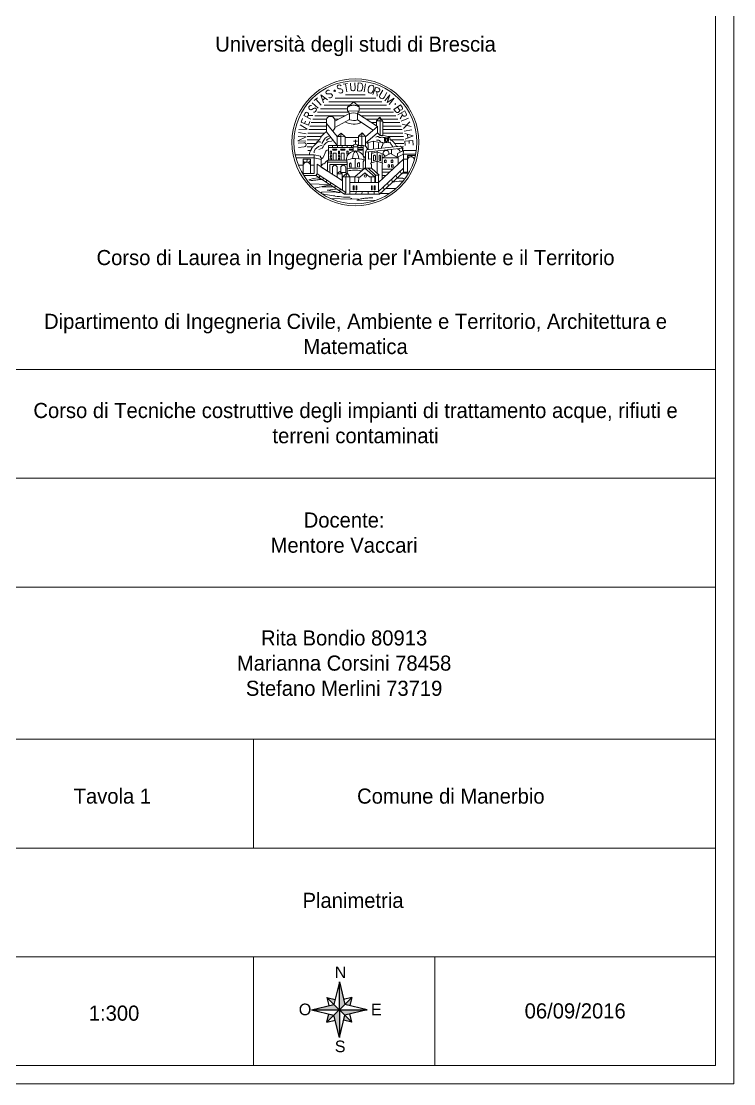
# Model space of a CAD drawing. Extents: x 1590275 to 3180776, y 5018154 to 10036737.
# Drawn here: x 1591415.6 to 1591474.5, y 5018174.6 to 5018262.5 of the extents above; entities that cross this region are included whole.
import ezdxf

# ---------------------------------------------------------------- set-up
doc = ezdxf.new("R2010")
doc.units = 0
doc.header["$LTSCALE"] = 5
doc.header["$MEASUREMENT"] = 0
doc.layers.add('Cartiglio', color=7, linetype='Continuous', lineweight=15)
doc.styles.add('ROMANC', font='romanc', dxfattribs={"width": 0.9, "height": 0.4})

msp = doc.modelspace()

# ---------------------------------------------------------------- hatches: boundary and pattern name
at = {"layer": 'Cartiglio', "lineweight": 5, "ltscale": 0.2}
h = msp.add_hatch(color=256, dxfattribs=at)
h.paths.add_polyline_path([(1591440.879, 5018181.769), (1591441.455, 5018181.193), (1591441.555, 5018181.605)])
h.paths.add_polyline_path([(1591441.903, 5018183.049), (1591441.903, 5018180.745), (1591442.351, 5018181.193)])
h.paths.add_polyline_path([(1591442.351, 5018181.193), (1591442.764, 5018181.093), (1591442.927, 5018181.769)])
h.paths.add_polyline_path([(1591444.207, 5018180.745), (1591441.903, 5018180.745), (1591442.351, 5018180.297)])
h.paths.add_polyline_path([(1591442.927, 5018179.721), (1591442.351, 5018180.297), (1591442.251, 5018179.884)])
h.paths.add_polyline_path([(1591441.903, 5018180.745), (1591441.455, 5018180.297), (1591441.903, 5018178.441)])
h.paths.add_polyline_path([(1591441.042, 5018180.396), (1591440.879, 5018179.721), (1591441.455, 5018180.297)])
h.paths.add_polyline_path([(1591441.903, 5018180.745), (1591441.455, 5018181.193), (1591439.599, 5018180.745)])

# ---------------------------------------------------------------- linework, layer by layer
at = {"layer": 'Cartiglio'}
for p, q in [((1591441.549, 5018256.167), (1591444.916, 5018256.167)), ((1591442.418, 5018256.454), (1591444.047, 5018256.454)), ((1591440.341, 5018255.305), (1591442.588, 5018255.305)), ((1591440.647, 5018255.592), (1591442.754, 5018255.592)), ((1591441.032, 5018255.879), (1591445.433, 5018255.879)), ((1591442.588, 5018255.447), (1591443.09, 5018255.887)), ((1591442.588, 5018255.447), (1591442.588, 5018255.111)), ((1591443.09, 5018255.887), (1591443.541, 5018255.465)), ((1591443.405, 5018255.592), (1591445.818, 5018255.592)), ((1591443.541, 5018255.465), (1591443.541, 5018255.129)), ((1591443.541, 5018255.305), (1591446.124, 5018255.305)), ((1591439.711, 5018254.443), (1591440.854, 5018254.443)), ((1591439.883, 5018254.73), (1591442.39, 5018254.73)), ((1591440.09, 5018255.018), (1591442.692, 5018255.018)), ((1591441.511, 5018254.443), (1591441.846, 5018254.443)), ((1591442.751, 5018254.92), (1591441.532, 5018254.278)), ((1591442.751, 5018254.401), (1591441.532, 5018253.758)), ((1591442.588, 5018255.111), (1591443.541, 5018255.129)), ((1591442.635, 5018255.112), (1591442.751, 5018254.92)), ((1591442.751, 5018254.92), (1591442.751, 5018254.401)), ((1591443.477, 5018255.128), (1591443.396, 5018254.924)), ((1591443.396, 5018254.924), (1591443.396, 5018254.397)), ((1591443.396, 5018254.924), (1591445.057, 5018253.831)), ((1591443.396, 5018254.397), (1591444.712, 5018253.531)), ((1591443.433, 5018255.018), (1591446.375, 5018255.018)), ((1591443.69, 5018254.73), (1591446.582, 5018254.73)), ((1591444.127, 5018254.443), (1591445.114, 5018254.443)), ((1591445.261, 5018254.6), (1591444.976, 5018254.297)), ((1591445.261, 5018254.6), (1591445.512, 5018254.253)), ((1591445.291, 5018254.297), (1591445.261, 5018254.6)), ((1591445.375, 5018254.443), (1591446.754, 5018254.443)), ((1591439.365, 5018253.581), (1591440.833, 5018253.581)), ((1591439.455, 5018253.869), (1591440.833, 5018253.869)), ((1591439.569, 5018254.156), (1591440.833, 5018254.156)), ((1591440.833, 5018253.39), (1591440.833, 5018254.32)), ((1591441.735, 5018252.996), (1591440.833, 5018254.086)), ((1591441.532, 5018253.758), (1591441.532, 5018254.327)), ((1591445.057, 5018253.831), (1591444.069, 5018252.971)), ((1591444.563, 5018254.156), (1591444.976, 5018254.156)), ((1591444.976, 5018254.297), (1591445.291, 5018254.297)), ((1591444.976, 5018253.884), (1591444.976, 5018254.297)), ((1591445.057, 5018253.831), (1591445.057, 5018253.304)), ((1591445.512, 5018254.253), (1591445.291, 5018254.297)), ((1591445.291, 5018254.297), (1591445.291, 5018253.085)), ((1591445.512, 5018253.085), (1591445.512, 5018254.253)), ((1591445.512, 5018254.156), (1591446.896, 5018254.156)), ((1591445.512, 5018253.869), (1591447.01, 5018253.869)), ((1591445.512, 5018253.581), (1591447.1, 5018253.581)), ((1591439.229, 5018252.719), (1591440.225, 5018252.719)), ((1591439.253, 5018253.007), (1591440.418, 5018253.007)), ((1591439.298, 5018253.294), (1591440.685, 5018253.294)), ((1591440.833, 5018253.39), (1591441.735, 5018252.26)), ((1591441.735, 5018252.996), (1591442.055, 5018253.277)), ((1591442.043, 5018253.008), (1591441.735, 5018252.996)), ((1591441.735, 5018252.996), (1591441.735, 5018252.266)), ((1591442.055, 5018253.277), (1591442.032, 5018252.996)), ((1591442.033, 5018253.008), (1591442.033, 5018252.266)), ((1591442.374, 5018252.973), (1591442.043, 5018253.008)), ((1591442.055, 5018253.277), (1591442.374, 5018252.973)), ((1591442.374, 5018252.973), (1591442.374, 5018252.266)), ((1591442.374, 5018252.917), (1591443.484, 5018252.917)), ((1591443.082, 5018252.609), (1591443.419, 5018252.609)), ((1591443.251, 5018252.738), (1591443.251, 5018252.369)), ((1591443.479, 5018253.032), (1591443.795, 5018253.299)), ((1591443.484, 5018253.032), (1591443.484, 5018252.266)), ((1591443.765, 5018253.026), (1591443.484, 5018253.032)), ((1591443.795, 5018253.299), (1591443.761, 5018253.026)), ((1591443.761, 5018253.026), (1591443.761, 5018252.266)), ((1591444.069, 5018253.002), (1591443.765, 5018253.026)), ((1591443.795, 5018253.299), (1591444.069, 5018253.002)), ((1591445.057, 5018253.304), (1591444.069, 5018252.445)), ((1591444.069, 5018253.002), (1591444.069, 5018252.206)), ((1591444.736, 5018252.614), (1591444.206, 5018252.493)), ((1591444.736, 5018252.614), (1591445.21, 5018252.522)), ((1591444.736, 5018252.614), (1591444.736, 5018251.959)), ((1591445.057, 5018253.304), (1591445.291, 5018253.085)), ((1591445.291, 5018253.085), (1591445.512, 5018253.085)), ((1591445.512, 5018253.294), (1591447.167, 5018253.294)), ((1591445.935, 5018253.007), (1591447.212, 5018253.007)), ((1591446.145, 5018252.719), (1591447.236, 5018252.719)), ((1591439.226, 5018252.432), (1591439.971, 5018252.432)), ((1591439.243, 5018252.145), (1591439.707, 5018252.145)), ((1591439.282, 5018251.858), (1591439.538, 5018251.858)), ((1591440.993, 5018252.266), (1591443.06, 5018252.266)), ((1591440.993, 5018251.063), (1591440.993, 5018252.266)), ((1591440.993, 5018252.103), (1591443.033, 5018252.103)), ((1591441.151, 5018251.781), (1591441.258, 5018251.781)), ((1591441.151, 5018251.781), (1591441.151, 5018251.537)), ((1591441.258, 5018251.781), (1591441.258, 5018251.537)), ((1591441.336, 5018251.963), (1591441.706, 5018251.963)), ((1591441.336, 5018251.963), (1591441.382, 5018251.874)), ((1591441.347, 5018252.266), (1591441.347, 5018252.103)), ((1591441.382, 5018251.874), (1591441.654, 5018251.874)), ((1591441.706, 5018251.963), (1591441.654, 5018251.874)), ((1591441.762, 5018252.103), (1591441.762, 5018252.266)), ((1591441.82, 5018251.781), (1591441.82, 5018251.537)), ((1591441.82, 5018251.781), (1591441.927, 5018251.781)), ((1591441.927, 5018251.781), (1591441.927, 5018251.537)), ((1591442.005, 5018251.963), (1591442.052, 5018251.874)), ((1591442.005, 5018251.963), (1591442.375, 5018251.963)), ((1591442.052, 5018251.874), (1591442.324, 5018251.874)), ((1591442.147, 5018252.103), (1591442.147, 5018252.266)), ((1591442.375, 5018251.963), (1591442.324, 5018251.874)), ((1591442.531, 5018251.781), (1591442.638, 5018251.781)), ((1591442.531, 5018251.781), (1591442.531, 5018251.537)), ((1591442.542, 5018252.103), (1591442.542, 5018252.266)), ((1591442.638, 5018251.781), (1591442.638, 5018251.537)), ((1591442.716, 5018251.963), (1591443.033, 5018251.963)), ((1591442.716, 5018251.963), (1591442.763, 5018251.874)), ((1591442.763, 5018251.874), (1591443.035, 5018251.874)), ((1591442.906, 5018252.103), (1591442.906, 5018252.266)), ((1591443.033, 5018252.165), (1591443.441, 5018252.165)), ((1591443.033, 5018251.784), (1591443.033, 5018252.165)), ((1591443.414, 5018252.266), (1591443.881, 5018252.266)), ((1591443.441, 5018252.165), (1591443.441, 5018251.777)), ((1591443.441, 5018252.103), (1591443.881, 5018252.103)), ((1591443.447, 5018251.963), (1591443.817, 5018251.963)), ((1591443.447, 5018251.963), (1591443.494, 5018251.874)), ((1591443.494, 5018251.874), (1591443.766, 5018251.874)), ((1591443.72, 5018252.103), (1591443.72, 5018252.266)), ((1591443.817, 5018251.963), (1591443.766, 5018251.874)), ((1591443.881, 5018252.266), (1591443.881, 5018251.406)), ((1591444.069, 5018251.717), (1591447.12, 5018252.044)), ((1591444.072, 5018250.384), (1591444.069, 5018251.717)), ((1591444.076, 5018251.718), (1591444.161, 5018251.898)), ((1591444.161, 5018251.898), (1591446.978, 5018252.199)), ((1591444.288, 5018252.39), (1591444.206, 5018252.493)), ((1591444.288, 5018252.513), (1591444.288, 5018252.512)), ((1591444.288, 5018252.39), (1591444.288, 5018251.911)), ((1591444.309, 5018251.743), (1591444.309, 5018251.125)), ((1591444.555, 5018251.594), (1591445.042, 5018251.733)), ((1591444.594, 5018251.774), (1591444.594, 5018251.605)), ((1591445.042, 5018251.733), (1591445.042, 5018249.952)), ((1591445.042, 5018251.733), (1591445.438, 5018251.578)), ((1591445.146, 5018252.412), (1591445.21, 5018252.522)), ((1591445.146, 5018252.412), (1591445.146, 5018252.003)), ((1591445.545, 5018252.478), (1591446.096, 5018252.537)), ((1591446.231, 5018251.949), (1591446.231, 5018251.541)), ((1591446.482, 5018252.432), (1591447.239, 5018252.432)), ((1591447.219, 5018251.847), (1591446.703, 5018251.594)), ((1591447.12, 5018252.044), (1591446.978, 5018252.199)), ((1591447.028, 5018252.145), (1591447.222, 5018252.145)), ((1591447.12, 5018252.044), (1591447.12, 5018251.799)), ((1591447.12, 5018252.001), (1591447.206, 5018252.001)), ((1591447.219, 5018251.847), (1591447.219, 5018251.714)), ((1591447.219, 5018251.847), (1591448.276, 5018251.847)), ((1591438.248, 5018251.503), (1591439.822, 5018251.503)), ((1591438.312, 5018251.23), (1591439.822, 5018251.23)), ((1591438.904, 5018249.95), (1591438.904, 5018251.121)), ((1591438.904, 5018251.121), (1591439.511, 5018251.121)), ((1591439.037, 5018250.84), (1591438.904, 5018251.005)), ((1591439.215, 5018250.892), (1591439.228, 5018251.121)), ((1591439.381, 5018250.838), (1591439.511, 5018251.022)), ((1591439.511, 5018251.121), (1591439.511, 5018249.95)), ((1591439.822, 5018251.503), (1591440.344, 5018251.391)), ((1591439.822, 5018251.503), (1591439.822, 5018251.23)), ((1591439.822, 5018251.23), (1591440.412, 5018251.104)), ((1591439.822, 5018251.23), (1591439.822, 5018249.95)), ((1591440.344, 5018251.391), (1591440.344, 5018251.272)), ((1591440.344, 5018251.272), (1591440.412, 5018251.257)), ((1591440.412, 5018251.257), (1591440.412, 5018251.104)), ((1591440.412, 5018251.104), (1591440.412, 5018250.482)), ((1591442.554, 5018250.892), (1591440.928, 5018250.892)), ((1591442.49, 5018251.063), (1591440.991, 5018251.063)), ((1591441.151, 5018251.537), (1591441.258, 5018251.537)), ((1591441.151, 5018251.255), (1591441.151, 5018251.063)), ((1591441.151, 5018251.255), (1591441.258, 5018251.255)), ((1591441.258, 5018251.063), (1591441.151, 5018251.063)), ((1591441.258, 5018251.255), (1591441.258, 5018251.063)), ((1591441.391, 5018251.637), (1591441.639, 5018251.637)), ((1591441.391, 5018251.637), (1591441.391, 5018251.063)), ((1591441.391, 5018251.063), (1591441.639, 5018251.063)), ((1591441.639, 5018251.637), (1591441.639, 5018251.063)), ((1591441.82, 5018251.537), (1591441.927, 5018251.537)), ((1591441.82, 5018251.255), (1591441.927, 5018251.255)), ((1591441.82, 5018251.255), (1591441.82, 5018251.063)), ((1591441.82, 5018251.063), (1591441.927, 5018251.063)), ((1591441.927, 5018251.255), (1591441.927, 5018251.063)), ((1591442.061, 5018251.637), (1591442.061, 5018251.063)), ((1591442.061, 5018251.637), (1591442.308, 5018251.637)), ((1591442.061, 5018251.063), (1591442.308, 5018251.063)), ((1591442.308, 5018251.637), (1591442.308, 5018251.063)), ((1591442.49, 5018251.063), (1591443.003, 5018251.189)), ((1591442.554, 5018250.892), (1591442.49, 5018251.063)), ((1591442.531, 5018251.537), (1591442.638, 5018251.537)), ((1591442.554, 5018250.892), (1591442.555, 5018250.003)), ((1591443.003, 5018251.189), (1591443.228, 5018251.197)), ((1591443.228, 5018251.197), (1591443.226, 5018251.006)), ((1591443.226, 5018251.006), (1591443.226, 5018250.391)), ((1591443.228, 5018251.197), (1591443.769, 5018251.137)), ((1591443.769, 5018251.137), (1591443.96, 5018251.052)), ((1591443.881, 5018250.914), (1591443.88, 5018250.265)), ((1591443.881, 5018251.406), (1591444.07, 5018251.239)), ((1591443.96, 5018251.052), (1591443.881, 5018250.909)), ((1591444.309, 5018251.125), (1591444.555, 5018251.151)), ((1591444.491, 5018250.809), (1591445.042, 5018250.965)), ((1591444.555, 5018250.821), (1591444.555, 5018251.594)), ((1591445.042, 5018250.965), (1591445.488, 5018250.791)), ((1591445.132, 5018249.205), (1591447.224, 5018251.135)), ((1591445.438, 5018251.245), (1591446.124, 5018251.601)), ((1591445.438, 5018251.578), (1591445.439, 5018250.806)), ((1591445.438, 5018251.245), (1591446.76, 5018251.245)), ((1591446.124, 5018251.601), (1591446.76, 5018251.245)), ((1591446.703, 5018251.594), (1591446.703, 5018251.461)), ((1591447.219, 5018251.554), (1591446.703, 5018251.3)), ((1591446.76, 5018251.328), (1591446.76, 5018250.707)), ((1591447.219, 5018251.554), (1591447.219, 5018250.064)), ((1591447.219, 5018251.554), (1591448.228, 5018251.554)), ((1591447.219, 5018251.13), (1591447.548, 5018251.13)), ((1591447.548, 5018251.448), (1591447.548, 5018250.064)), ((1591447.548, 5018251.448), (1591448.206, 5018251.448)), ((1591447.548, 5018251.39), (1591447.668, 5018251.277)), ((1591447.863, 5018251.448), (1591447.863, 5018251.328)), ((1591438.514, 5018250.622), (1591438.904, 5018250.622)), ((1591439.822, 5018249.95), (1591438.845, 5018249.95)), ((1591439.511, 5018250.622), (1591439.822, 5018250.622)), ((1591440.068, 5018249.918), (1591440.068, 5018250.707)), ((1591440.068, 5018250.707), (1591441.321, 5018249.888)), ((1591441.103, 5018250.695), (1591441.103, 5018250.031)), ((1591442.555, 5018250.695), (1591441.103, 5018250.695)), ((1591441.948, 5018250.115), (1591442.145, 5018249.907)), ((1591442.173, 5018249.658), (1591442.555, 5018250.003)), ((1591442.436, 5018249.658), (1591442.537, 5018249.987)), ((1591442.555, 5018250.003), (1591442.771, 5018249.658)), ((1591443.184, 5018249.661), (1591444.017, 5018250.384)), ((1591443.604, 5018249.653), (1591444.021, 5018250.007)), ((1591444.017, 5018250.384), (1591444.85, 5018249.661)), ((1591444.017, 5018250.384), (1591444.555, 5018250.384)), ((1591444.021, 5018250.007), (1591444.39, 5018249.661)), ((1591444.889, 5018249.803), (1591444.28, 5018250.384)), ((1591444.555, 5018250.701), (1591444.489, 5018250.813)), ((1591444.555, 5018250.384), (1591444.555, 5018250.701)), ((1591444.555, 5018250.384), (1591445.211, 5018249.803)), ((1591445.132, 5018248.467), (1591447.224, 5018250.396)), ((1591445.227, 5018248.227), (1591447.219, 5018250.065)), ((1591445.439, 5018250.679), (1591445.49, 5018250.796)), ((1591445.439, 5018250.679), (1591445.44, 5018249.489)), ((1591445.439, 5018250.296), (1591446.315, 5018250.296)), ((1591445.44, 5018250.065), (1591446.065, 5018250.065)), ((1591446.941, 5018250.135), (1591447.036, 5018249.895)), ((1591447.218, 5018250.064), (1591447.548, 5018250.064)), ((1591438.95, 5018249.78), (1591439.958, 5018249.78)), ((1591440.068, 5018249.918), (1591439.958, 5018249.78)), ((1591439.958, 5018249.78), (1591442.322, 5018248.233)), ((1591440.068, 5018249.918), (1591442.432, 5018248.372)), ((1591440.311, 5018249.759), (1591440.2, 5018249.621)), ((1591440.618, 5018249.558), (1591440.508, 5018249.42)), ((1591440.889, 5018249.381), (1591440.778, 5018249.243)), ((1591441.229, 5018249.159), (1591441.118, 5018249.02)), ((1591441.717, 5018249.917), (1591442.145, 5018249.907)), ((1591441.717, 5018249.629), (1591442.173, 5018249.33)), ((1591442.145, 5018249.907), (1591442.137, 5018249.354)), ((1591442.173, 5018248.541), (1591442.173, 5018249.658)), ((1591442.173, 5018249.658), (1591442.436, 5018249.658)), ((1591442.436, 5018249.658), (1591442.432, 5018248.372)), ((1591442.436, 5018249.658), (1591442.771, 5018249.658)), ((1591442.771, 5018249.205), (1591442.771, 5018248.227)), ((1591443.184, 5018249.661), (1591443.369, 5018249.653)), ((1591443.184, 5018249.205), (1591445.132, 5018249.205)), ((1591443.369, 5018249.653), (1591443.604, 5018249.653)), ((1591443.506, 5018249.653), (1591443.502, 5018249.205)), ((1591444.39, 5018249.661), (1591444.669, 5018249.661)), ((1591444.543, 5018249.661), (1591444.543, 5018249.205)), ((1591444.85, 5018249.661), (1591444.669, 5018249.661)), ((1591444.85, 5018249.661), (1591444.85, 5018249.205)), ((1591444.889, 5018249.803), (1591444.889, 5018249.205)), ((1591445.211, 5018249.803), (1591444.889, 5018249.803)), ((1591445.132, 5018249.803), (1591445.132, 5018248.467)), ((1591445.44, 5018249.775), (1591445.75, 5018249.775)), ((1591445.877, 5018249.153), (1591445.971, 5018248.913)), ((1591446.214, 5018249.465), (1591446.309, 5018249.225)), ((1591446.586, 5018249.808), (1591446.681, 5018249.568)), ((1591441.602, 5018248.915), (1591441.491, 5018248.777)), ((1591442.001, 5018248.654), (1591441.89, 5018248.515)), ((1591442.432, 5018248.372), (1591442.322, 5018248.233)), ((1591442.771, 5018248.227), (1591442.322, 5018248.233)), ((1591442.771, 5018248.467), (1591445.132, 5018248.467)), ((1591442.771, 5018248.227), (1591445.227, 5018248.227)), ((1591443.306, 5018248.467), (1591443.259, 5018248.227)), ((1591443.805, 5018248.467), (1591443.777, 5018248.227)), ((1591444.292, 5018248.467), (1591444.284, 5018248.227)), ((1591444.775, 5018248.467), (1591444.773, 5018248.24)), ((1591445.132, 5018248.467), (1591445.227, 5018248.227)), ((1591445.304, 5018248.298), (1591446.06, 5018248.298)), ((1591445.528, 5018248.832), (1591445.623, 5018248.592))]:
    msp.add_line(p, q, dxfattribs=at)
at = {"layer": 'Cartiglio', "ltscale": 100}
for p, q in [((1591411.547, 5018233.721), (1591473.047, 5018233.721)), ((1591411.547, 5018224.721), (1591473.047, 5018224.721)), ((1591411.547, 5018215.721), (1591473.047, 5018215.721)), ((1591411.547, 5018203.123), (1591473.047, 5018203.123)), ((1591434.797, 5018194.123), (1591434.797, 5018203.123)), ((1591411.547, 5018194.123), (1591473.047, 5018194.123)), ((1591411.547, 5018185.123), (1591473.047, 5018185.123)), ((1591434.797, 5018185.123), (1591434.797, 5018176.121)), ((1591449.797, 5018185.123), (1591449.797, 5018176.121))]:
    msp.add_line(p, q, dxfattribs=at)
at = {"layer": 'Cartiglio', "lineweight": 25, "ltscale": 0.1}
for p, q in [((1591441.903, 5018183.049), (1591441.455, 5018181.193)), ((1591441.903, 5018183.049), (1591442.351, 5018181.193)), ((1591441.903, 5018180.745), (1591441.903, 5018183.049)), ((1591441.455, 5018181.193), (1591440.879, 5018181.769)), ((1591440.879, 5018181.769), (1591441.555, 5018181.605)), ((1591440.879, 5018181.769), (1591441.042, 5018181.093)), ((1591441.903, 5018180.745), (1591441.903, 5018181.769)), ((1591442.927, 5018181.769), (1591442.251, 5018181.605)), ((1591442.351, 5018181.193), (1591442.927, 5018181.769)), ((1591442.927, 5018181.769), (1591442.764, 5018181.093)), ((1591439.599, 5018180.745), (1591441.455, 5018181.193)), ((1591439.599, 5018180.745), (1591441.455, 5018180.297)), ((1591439.599, 5018180.745), (1591441.903, 5018180.745)), ((1591442.351, 5018181.193), (1591441.455, 5018180.297)), ((1591441.455, 5018181.193), (1591442.351, 5018180.297)), ((1591441.903, 5018180.745), (1591441.903, 5018178.441)), ((1591441.903, 5018180.745), (1591444.207, 5018180.745)), ((1591444.207, 5018180.745), (1591442.351, 5018181.193)), ((1591444.207, 5018180.745), (1591442.351, 5018180.297)), ((1591440.879, 5018179.721), (1591441.042, 5018180.396)), ((1591441.455, 5018180.297), (1591440.879, 5018179.721)), ((1591440.879, 5018179.721), (1591441.555, 5018179.884)), ((1591441.903, 5018178.441), (1591441.455, 5018180.297)), ((1591441.903, 5018178.441), (1591442.351, 5018180.297)), ((1591442.927, 5018179.721), (1591442.251, 5018179.884)), ((1591442.351, 5018180.297), (1591442.927, 5018179.721)), ((1591442.927, 5018179.721), (1591442.764, 5018180.396))]:
    msp.add_line(p, q, dxfattribs=at)
at = {"layer": 'Cartiglio', "linetype": 'Continuous'}
for points in [[(1591117.847, 5018174.621), (1591474.547, 5018174.621), (1591474.547, 5018426.921), (1591117.847, 5018426.921)], [(1591119.347, 5018176.121), (1591473.047, 5018176.121), (1591473.047, 5018425.421), (1591119.347, 5018425.421)]]:
    msp.add_lwpolyline(points, close=True, dxfattribs=at)
at = {"layer": 'Cartiglio'}
for points in [[(1591440.807, 5018253.399), (1591440.681, 5018253.29), (1591440.579, 5018253.193), (1591440.498, 5018253.106), (1591440.433, 5018253.028), (1591440.383, 5018252.958), (1591440.342, 5018252.895), (1591440.307, 5018252.84), (1591440.276, 5018252.79), (1591440.245, 5018252.745), (1591440.213, 5018252.705), (1591440.183, 5018252.668), (1591440.153, 5018252.636), (1591440.124, 5018252.606), (1591440.097, 5018252.579), (1591440.072, 5018252.553), (1591440.049, 5018252.53), (1591440.029, 5018252.507), (1591440.011, 5018252.485), (1591439.995, 5018252.463), (1591439.978, 5018252.441), (1591439.962, 5018252.419), (1591439.944, 5018252.396), (1591439.924, 5018252.371), (1591439.901, 5018252.345), (1591439.875, 5018252.317), (1591439.846, 5018252.288), (1591439.815, 5018252.257), (1591439.783, 5018252.226), (1591439.752, 5018252.193), (1591439.721, 5018252.161), (1591439.692, 5018252.128), (1591439.667, 5018252.096), (1591439.644, 5018252.065), (1591439.625, 5018252.034), (1591439.609, 5018252.003), (1591439.593, 5018251.973), (1591439.579, 5018251.943), (1591439.565, 5018251.914), (1591439.551, 5018251.884), (1591439.536, 5018251.854), (1591439.519, 5018251.823), (1591439.501, 5018251.791), (1591439.483, 5018251.756), (1591439.465, 5018251.717), (1591439.449, 5018251.674), (1591439.435, 5018251.624), (1591439.425, 5018251.568), (1591439.418, 5018251.503)], [(1591440.2, 5018251.94), (1591440.474, 5018252.041), (1591440.572, 5018252.147), (1591440.634, 5018252.327), (1591440.822, 5018252.495), (1591440.986, 5018252.585), (1591441.248, 5018252.628), (1591441.389, 5018252.671)], [(1591440.329, 5018253.077), (1591440.329, 5018253.077)], [(1591440.462, 5018252.424), (1591440.525, 5018252.569), (1591440.615, 5018252.714), (1591440.74, 5018252.858), (1591440.908, 5018252.968), (1591441.045, 5018253.046)], [(1591440.651, 5018252.727), (1591440.651, 5018252.727)], [(1591440.861, 5018252.64), (1591440.881, 5018252.737), (1591440.978, 5018252.811), (1591441.088, 5018252.878), (1591441.158, 5018252.921)], [(1591444.911, 5018252.962), (1591444.982, 5018252.982)], [(1591444.982, 5018252.982), (1591445.033, 5018252.998), (1591445.111, 5018252.998), (1591445.155, 5018252.994), (1591445.194, 5018252.962), (1591445.229, 5018252.935), (1591445.273, 5018252.935), (1591445.331, 5018252.927), (1591445.379, 5018252.955), (1591445.433, 5018252.955), (1591445.48, 5018252.947), (1591445.524, 5018252.919), (1591445.59, 5018252.912), (1591445.657, 5018252.935)], [(1591444.982, 5018252.715), (1591445.068, 5018252.707)], [(1591445.068, 5018252.707), (1591445.123, 5018252.703), (1591445.178, 5018252.703), (1591445.214, 5018252.683), (1591445.241, 5018252.66), (1591445.264, 5018252.617), (1591445.3, 5018252.573), (1591445.323, 5018252.55), (1591445.351, 5018252.538), (1591445.421, 5018252.523), (1591445.5, 5018252.519)], [(1591445.512, 5018253.085), (1591445.685, 5018253.061), (1591445.799, 5018253.029), (1591445.921, 5018253.014), (1591446.027, 5018252.962), (1591446.078, 5018252.884), (1591446.113, 5018252.786), (1591446.148, 5018252.711), (1591446.231, 5018252.687), (1591446.266, 5018252.668), (1591446.309, 5018252.617), (1591446.388, 5018252.57), (1591446.408, 5018252.519), (1591446.467, 5018252.456), (1591446.51, 5018252.389), (1591446.596, 5018252.244), (1591446.69, 5018252.212), (1591446.756, 5018252.176)], [(1591439.817, 5018251.658), (1591439.829, 5018251.768)], [(1591439.829, 5018251.768), (1591439.915, 5018251.967), (1591440.013, 5018252.041), (1591440.173, 5018252.19), (1591440.314, 5018252.241), (1591440.47, 5018252.291)], [(1591440.384, 5018252.53), (1591440.325, 5018252.557), (1591440.204, 5018252.554), (1591440.071, 5018252.503), (1591439.962, 5018252.393)], [(1591440.431, 5018251.154), (1591440.533, 5018251.248), (1591440.646, 5018251.439), (1591440.717, 5018251.67), (1591440.783, 5018251.795), (1591440.92, 5018251.908)], [(1591443.895, 5018252.263), (1591443.992, 5018252.249), (1591444.055, 5018252.218), (1591444.125, 5018252.155), (1591444.176, 5018252.072), (1591444.211, 5018252.013), (1591444.274, 5018251.961)], [(1591444.309, 5018251.743), (1591444.594, 5018251.774), (1591444.594, 5018251.605), (1591444.555, 5018251.594), (1591444.555, 5018251.151), (1591444.309, 5018251.125), (1591444.309, 5018251.743)], [(1591445.541, 5018252.478), (1591445.53, 5018252.444), (1591445.522, 5018252.418), (1591445.516, 5018252.399), (1591445.512, 5018252.385), (1591445.509, 5018252.375), (1591445.507, 5018252.368), (1591445.505, 5018252.362), (1591445.503, 5018252.355), (1591445.501, 5018252.348), (1591445.498, 5018252.339), (1591445.495, 5018252.33), (1591445.491, 5018252.319), (1591445.488, 5018252.308), (1591445.484, 5018252.297), (1591445.479, 5018252.286), (1591445.475, 5018252.275), (1591445.471, 5018252.264), (1591445.466, 5018252.254), (1591445.462, 5018252.244), (1591445.457, 5018252.235), (1591445.452, 5018252.226), (1591445.448, 5018252.218), (1591445.443, 5018252.21), (1591445.438, 5018252.202), (1591445.433, 5018252.195), (1591445.429, 5018252.188), (1591445.424, 5018252.181), (1591445.42, 5018252.175), (1591445.415, 5018252.169), (1591445.411, 5018252.163), (1591445.408, 5018252.157), (1591445.404, 5018252.15), (1591445.401, 5018252.144), (1591445.398, 5018252.137), (1591445.396, 5018252.131), (1591445.394, 5018252.124), (1591445.392, 5018252.118), (1591445.391, 5018252.112), (1591445.39, 5018252.105), (1591445.389, 5018252.099), (1591445.388, 5018252.094), (1591445.387, 5018252.088), (1591445.387, 5018252.083), (1591445.387, 5018252.078), (1591445.387, 5018252.073), (1591445.388, 5018252.069), (1591445.389, 5018252.064), (1591445.39, 5018252.06), (1591445.391, 5018252.056), (1591445.393, 5018252.052), (1591445.395, 5018252.048), (1591445.398, 5018252.045), (1591445.4, 5018252.041), (1591445.403, 5018252.038), (1591445.407, 5018252.035), (1591445.411, 5018252.032)], [(1591446.087, 5018252.538), (1591446.104, 5018252.507), (1591446.117, 5018252.483), (1591446.126, 5018252.466), (1591446.133, 5018252.453), (1591446.138, 5018252.444), (1591446.142, 5018252.437), (1591446.145, 5018252.431), (1591446.148, 5018252.426), (1591446.152, 5018252.419), (1591446.156, 5018252.411), (1591446.161, 5018252.402), (1591446.167, 5018252.392), (1591446.172, 5018252.382), (1591446.178, 5018252.372), (1591446.185, 5018252.362), (1591446.191, 5018252.352), (1591446.197, 5018252.342), (1591446.204, 5018252.333), (1591446.21, 5018252.325), (1591446.216, 5018252.316), (1591446.223, 5018252.309), (1591446.229, 5018252.301), (1591446.235, 5018252.294), (1591446.241, 5018252.288), (1591446.247, 5018252.282), (1591446.253, 5018252.276), (1591446.259, 5018252.27), (1591446.265, 5018252.265), (1591446.27, 5018252.26), (1591446.275, 5018252.254), (1591446.28, 5018252.249), (1591446.285, 5018252.244), (1591446.289, 5018252.238), (1591446.293, 5018252.232), (1591446.297, 5018252.226), (1591446.3, 5018252.22), (1591446.303, 5018252.214), (1591446.305, 5018252.208), (1591446.308, 5018252.202), (1591446.31, 5018252.197), (1591446.312, 5018252.191), (1591446.313, 5018252.186), (1591446.315, 5018252.181), (1591446.316, 5018252.176), (1591446.316, 5018252.171), (1591446.317, 5018252.167), (1591446.317, 5018252.162), (1591446.317, 5018252.158), (1591446.316, 5018252.154), (1591446.315, 5018252.149), (1591446.314, 5018252.145), (1591446.312, 5018252.141), (1591446.31, 5018252.137), (1591446.307, 5018252.133), (1591446.305, 5018252.13), (1591446.301, 5018252.126)], [(1591441.948, 5018250.115), (1591441.736, 5018249.933)], [(1591444.022, 5018250.384), (1591444.28, 5018250.384), (1591444.889, 5018249.803), (1591444.889, 5018249.205), (1591444.85, 5018249.205), (1591444.85, 5018249.661), (1591444.022, 5018250.384)], [(1591447.126, 5018249.979), (1591447.637, 5018249.979)], [(1591440.144, 5018249.594), (1591439.739, 5018249.535), (1591439.381, 5018249.411), (1591439.443, 5018249.393), (1591439.505, 5018249.384), (1591439.57, 5018249.378), (1591439.635, 5018249.376), (1591439.7, 5018249.378), (1591439.765, 5018249.381), (1591439.83, 5018249.387), (1591439.895, 5018249.396), (1591439.961, 5018249.405), (1591440.026, 5018249.414), (1591440.091, 5018249.423), (1591440.153, 5018249.432), (1591440.218, 5018249.438), (1591440.28, 5018249.444), (1591440.401, 5018249.447), (1591440.218, 5018249.594)], [(1591439.47, 5018249.102), (1591441.017, 5018249.029)], [(1591446.859, 5018249.325), (1591446.465, 5018249.251), (1591446.274, 5018249.193)], [(1591446.678, 5018249.565), (1591447.042, 5018249.547), (1591447.045, 5018249.547), (1591447.048, 5018249.547), (1591447.051, 5018249.547), (1591447.057, 5018249.547), (1591447.06, 5018249.547), (1591447.063, 5018249.547), (1591447.069, 5018249.547), (1591447.072, 5018249.547), (1591447.075, 5018249.547), (1591447.081, 5018249.55), (1591447.084, 5018249.55), (1591447.09, 5018249.553), (1591447.093, 5018249.553), (1591447.104, 5018249.559), (1591447.11, 5018249.553), (1591447.116, 5018249.55), (1591447.122, 5018249.547), (1591447.131, 5018249.547), (1591447.137, 5018249.547), (1591447.146, 5018249.547), (1591447.152, 5018249.547), (1591447.161, 5018249.547), (1591447.167, 5018249.544), (1591447.175, 5018249.544), (1591447.184, 5018249.544), (1591447.19, 5018249.544), (1591447.199, 5018249.544), (1591447.208, 5018249.541), (1591447.327, 5018249.507)], [(1591446.859, 5018249.325), (1591447.187, 5018249.325)], [(1591440.339, 5018248.843), (1591439.984, 5018248.772), (1591439.981, 5018248.769), (1591439.978, 5018248.766), (1591439.975, 5018248.763), (1591439.972, 5018248.76), (1591439.969, 5018248.757), (1591439.966, 5018248.754), (1591439.964, 5018248.751), (1591439.961, 5018248.748), (1591439.898, 5018248.685)], [(1591441.549, 5018248.423), (1591440.466, 5018248.411), (1591440.463, 5018248.408), (1591440.46, 5018248.405), (1591440.458, 5018248.402), (1591440.455, 5018248.399), (1591440.452, 5018248.396), (1591440.449, 5018248.393), (1591440.446, 5018248.39), (1591440.374, 5018248.319)], [(1591441.117, 5018248.967), (1591440.44, 5018248.858), (1591440.44, 5018248.855), (1591440.443, 5018248.852), (1591440.446, 5018248.852), (1591440.446, 5018248.849), (1591440.449, 5018248.846), (1591440.452, 5018248.843), (1591440.455, 5018248.84), (1591440.458, 5018248.84), (1591440.46, 5018248.837), (1591440.466, 5018248.834), (1591441.289, 5018248.834), (1591441.292, 5018248.837), (1591441.295, 5018248.84), (1591441.298, 5018248.843), (1591441.301, 5018248.846), (1591441.304, 5018248.849), (1591441.307, 5018248.852), (1591441.309, 5018248.855), (1591441.312, 5018248.858)], [(1591440.461, 5018248.261), (1591441.727, 5018248.05), (1591441.904, 5018248.03), (1591442.082, 5018248.012), (1591442.259, 5018248), (1591442.436, 5018247.991), (1591442.614, 5018247.982), (1591442.791, 5018247.979)], [(1591441.611, 5018248.66), (1591440.886, 5018248.574), (1591441.514, 5018248.464), (1591441.514, 5018248.461), (1591441.517, 5018248.461), (1591441.519, 5018248.461), (1591441.522, 5018248.461), (1591441.525, 5018248.458), (1591441.528, 5018248.458), (1591441.528, 5018248.456), (1591441.534, 5018248.453), (1591441.537, 5018248.453), (1591441.54, 5018248.45), (1591441.543, 5018248.447), (1591441.546, 5018248.441), (1591441.549, 5018248.438), (1591441.555, 5018248.435), (1591441.564, 5018248.426), (1591441.588, 5018248.423), (1591441.614, 5018248.42), (1591441.641, 5018248.417), (1591441.667, 5018248.411), (1591441.697, 5018248.405), (1591441.724, 5018248.399), (1591441.753, 5018248.393), (1591441.783, 5018248.388), (1591441.809, 5018248.382), (1591441.839, 5018248.379), (1591441.869, 5018248.379), (1591441.895, 5018248.379), (1591441.925, 5018248.382), (1591441.951, 5018248.388), (1591442.005, 5018248.414), (1591442.002, 5018248.417), (1591442.002, 5018248.423), (1591441.999, 5018248.426), (1591441.996, 5018248.432), (1591441.993, 5018248.438), (1591441.99, 5018248.441), (1591441.984, 5018248.447), (1591441.981, 5018248.45), (1591441.975, 5018248.456), (1591441.969, 5018248.458), (1591441.963, 5018248.464), (1591441.954, 5018248.467), (1591441.948, 5018248.473), (1591441.942, 5018248.476), (1591441.931, 5018248.488)], [(1591445.746, 5018248.706), (1591446.575, 5018248.692)], [(1591441.165, 5018247.879), (1591442.791, 5018247.834)], [(1591441.413, 5018248.104), (1591441.419, 5018248.098), (1591441.425, 5018248.095), (1591441.431, 5018248.095), (1591441.44, 5018248.092), (1591441.446, 5018248.092), (1591441.454, 5018248.092), (1591441.46, 5018248.092), (1591441.469, 5018248.092), (1591441.475, 5018248.092), (1591441.484, 5018248.092), (1591441.49, 5018248.095), (1591441.499, 5018248.095), (1591441.508, 5018248.095), (1591441.517, 5018248.092), (1591441.534, 5018248.092)], [(1591442.916, 5018247.893), (1591442.91, 5018247.885), (1591442.904, 5018247.882), (1591442.901, 5018247.879), (1591442.895, 5018247.876), (1591442.889, 5018247.873), (1591442.883, 5018247.87), (1591442.877, 5018247.87), (1591442.871, 5018247.87), (1591442.865, 5018247.867), (1591442.86, 5018247.867), (1591442.851, 5018247.864), (1591442.845, 5018247.861), (1591442.839, 5018247.858), (1591442.83, 5018247.855), (1591442.818, 5018247.846), (1591443.493, 5018247.823)], [(1591444.664, 5018247.944), (1591444.581, 5018247.935), (1591444.501, 5018247.932), (1591444.418, 5018247.926), (1591444.339, 5018247.92), (1591444.256, 5018247.914), (1591444.176, 5018247.908), (1591444.093, 5018247.902), (1591444.01, 5018247.893), (1591443.927, 5018247.885), (1591443.845, 5018247.873), (1591443.762, 5018247.858), (1591443.679, 5018247.84), (1591443.596, 5018247.82), (1591443.513, 5018247.796), (1591443.348, 5018247.737), (1591444.849, 5018247.704)]]:
    msp.add_lwpolyline(points, dxfattribs=at)
for points in [[(1591445.681, 5018252.6), (1591445.663, 5018252.494), (1591445.647, 5018252.496), (1591445.665, 5018252.605, -0.027106), (1591445.658, 5018252.623, -0.020254), (1591445.647, 5018252.659, -0.014452), (1591445.636, 5018252.709, -0.006435), (1591445.632, 5018252.731, -0.000045), (1591445.632, 5018252.732, -0.014452), (1591445.647, 5018252.781, -0.020254), (1591445.659, 5018252.815, -0.04191), (1591445.673, 5018252.843, -13.672122), (1591445.684, 5018252.842, -0.04475), (1591445.683, 5018252.809, -0.020254), (1591445.677, 5018252.773, -0.012549), (1591445.668, 5018252.729, -0.004009), (1591445.67, 5018252.715, -0.014452), (1591445.679, 5018252.665, -0.020254), (1591445.682, 5018252.628, -0.046657), (1591445.68, 5018252.594, -0.096816), (1591445.68, 5018252.592, -0.321844)], [(1591445.939, 5018252.628), (1591445.957, 5018252.522), (1591445.973, 5018252.524), (1591445.955, 5018252.633, 0.027106), (1591445.962, 5018252.651, 0.020254), (1591445.973, 5018252.686, 0.014452), (1591445.984, 5018252.737, 0.006435), (1591445.988, 5018252.759, 0.000045), (1591445.988, 5018252.759, 0.014452), (1591445.973, 5018252.809, 0.020254), (1591445.961, 5018252.843, 0.04191), (1591445.947, 5018252.87, 13.672122), (1591445.936, 5018252.87, 0.04475), (1591445.937, 5018252.837, 0.020254), (1591445.943, 5018252.801, 0.012549), (1591445.952, 5018252.757, 0.004009), (1591445.95, 5018252.743, 0.014452), (1591445.941, 5018252.692, 0.020254), (1591445.938, 5018252.656, 0.046657), (1591445.94, 5018252.622, 0.096816), (1591445.94, 5018252.62, 0.321844)], [(1591443.96, 5018251.052, 0.12529), (1591443.881, 5018251.406), (1591444.07, 5018251.239), (1591444.072, 5018250.384), (1591444.022, 5018250.384), (1591443.88, 5018250.265), (1591443.888, 5018250.922), (1591443.948, 5018251.03)], [(1591441.321, 5018249.888), (1591441.717, 5018249.629), (1591441.717, 5018249.917), (1591441.736, 5018249.933), (1591441.736, 5018250.419, 1), (1591441.325, 5018250.419), (1591441.325, 5018249.885)]]:
    msp.add_lwpolyline(points, format="xyb", dxfattribs=at)
for points in [[(1591445.812, 5018252.507), (1591445.812, 5018252.616), (1591445.882, 5018252.616), (1591445.858, 5018252.845, 0.903818), (1591445.739, 5018252.845), (1591445.717, 5018252.616), (1591445.787, 5018252.616), (1591445.787, 5018252.504)], [(1591446.943, 5018251.711, 0.326332), (1591446.678, 5018251.997), (1591447.12, 5018252.044), (1591447.12, 5018251.799)], [(1591444.894, 5018251.348), (1591444.894, 5018251.051), (1591444.719, 5018251.002), (1591444.719, 5018251.348, -0.069749), (1591444.726, 5018251.398, -0.08161), (1591444.745, 5018251.437, -0.106943), (1591444.775, 5018251.465, -0.135924), (1591444.806, 5018251.474, -0.135924), (1591444.838, 5018251.465, -0.106943), (1591444.868, 5018251.437, -0.08161), (1591444.887, 5018251.398, -0.069749)], [(1591445.316, 5018250.987), (1591445.316, 5018251.333, 0.050611), (1591445.31, 5018251.384, 0.06445), (1591445.297, 5018251.422, 0.103971), (1591445.274, 5018251.451, 0.175954), (1591445.253, 5018251.459, 0.175954), (1591445.232, 5018251.451, 0.103971), (1591445.209, 5018251.422, 0.06445), (1591445.196, 5018251.384, 0.050611), (1591445.19, 5018251.333), (1591445.19, 5018251.036)], [(1591445.651, 5018250.865), (1591445.776, 5018250.865), (1591445.776, 5018251.013, 0.993562), (1591445.651, 5018251.013)], [(1591446.327, 5018251.013, 0.993562), (1591446.202, 5018251.013), (1591446.202, 5018250.865), (1591446.327, 5018250.865)], [(1591442.432, 5018250.419, 1), (1591442.017, 5018250.419), (1591442.017, 5018250.041), (1591442.432, 5018250.041)], [(1591446.063, 5018250.627, 0.993562), (1591445.938, 5018250.627), (1591445.938, 5018250.479), (1591446.063, 5018250.479)], [(1591446.346, 5018250.624, 0.993562), (1591446.222, 5018250.624), (1591446.222, 5018250.476), (1591446.346, 5018250.476)]]:
    msp.add_lwpolyline(points, format="xyb", close=True, dxfattribs=at)
for points in [[(1591440.991, 5018251.063), (1591440.848, 5018250.966), (1591440.756, 5018250.896), (1591440.73, 5018250.823), (1591440.626, 5018250.737), (1591440.514, 5018250.711), (1591440.462, 5018250.638), (1591440.412, 5018250.59), (1591440.412, 5018250.482), (1591440.926, 5018250.147), (1591440.926, 5018250.885)], [(1591443.417, 5018250.787), (1591443.417, 5018250.493), (1591443.584, 5018250.478), (1591443.584, 5018250.792), (1591443.503, 5018250.87)], [(1591442.73, 5018250.743), (1591442.73, 5018250.481), (1591442.892, 5018250.481), (1591442.892, 5018250.743), (1591442.817, 5018250.824)], [(1591442.771, 5018249.205), (1591442.771, 5018249.658), (1591443.184, 5018249.661), (1591443.184, 5018249.205)], [(1591443.054, 5018248.934), (1591443.054, 5018248.597), (1591443.117, 5018248.597), (1591443.117, 5018248.934)], [(1591443.29, 5018248.934), (1591443.29, 5018248.597), (1591443.352, 5018248.597), (1591443.352, 5018248.934)], [(1591444.567, 5018248.934), (1591444.567, 5018248.597), (1591444.63, 5018248.597), (1591444.63, 5018248.934)], [(1591444.791, 5018248.934), (1591444.791, 5018248.597), (1591444.854, 5018248.597), (1591444.854, 5018248.934)]]:
    msp.add_lwpolyline(points, close=True, dxfattribs=at)
for centre, radius in [((1591443.233, 5018252.53), 5.252), ((1591443.233, 5018252.53), 5.089), ((1591441.518, 5018256.795), 0.059), ((1591446.534, 5018255.698), 0.0299), ((1591441.206, 5018251.39), 0.055), ((1591441.875, 5018251.39), 0.055), ((1591444.044, 5018249.732), 0.0984)]:
    msp.add_circle(centre, radius, dxfattribs=at)
for centre, radius, start, end in [((1591443.078, 5018254.711), 0.884, 117.69785, 123.68494), ((1591443.078, 5018254.711), 0.884, 113.07673, 117.69785), ((1591443.078, 5018254.711), 0.884, 105.98281, 113.07673), ((1591443.078, 5018254.711), 0.884, 101.75829, 105.98281), ((1591443.078, 5018254.711), 0.884, 95.54215, 101.75829), ((1591443.078, 5018254.711), 0.884, 91.27249, 95.54215), ((1591443.078, 5018254.711), 0.884, 84.22628, 91.27249), ((1591443.078, 5018254.711), 0.884, 79.66771, 84.22628), ((1591443.078, 5018254.711), 0.884, 72.96173, 79.66771), ((1591443.078, 5018254.711), 0.884, 68.91494, 72.96173), ((1591443.078, 5018254.711), 0.884, 58.47994, 68.91494), ((1591441.183, 5018254.324), 0.35, 359.49003, 180.50997), ((1591443.081, 5018253.563), 1.397, 76.95332, 103.68974), ((1591443.077, 5018255.104), 0.776, 245.07641, 294.28053), ((1591441.183, 5018253.783), 0.35, 297.07994, 4.05396), ((1591443.092, 5018255.419), 1.384, 239.90105, 296.93913), ((1591443.225, 5018251.074), 0.735, 26.80886, 180.87511), ((1591443.836, 5018251.235), 0.835, 136.54718, 183.18971), ((1591443.237, 5018252.165), 0.204, 0, 180), ((1591442.602, 5018251.161), 0.903, 0.31736, 45.86044), ((1591445.776, 5018251.628), 0.237, 336.436, 258.44075), ((1591447.307, 5018251.634), 0.119, 137.58673, 222.41327), ((1591439.208, 5018250.586), 0.306, 6.75151, 173.24849), ((1591442.586, 5018251.39), 0.055, 86.32617, 221.14341), ((1591446.811, 5018251.381), 0.134, 143.32487, 216.67513), ((1591447.843, 5018251.011), 0.318, 25.09141, 158.051), ((1591443.174, 5018247.68), 2.712, 74.90527, 103.19398), ((1591443.174, 5018247.512), 2.712, 77.90485, 103.19078)]:
    msp.add_arc(centre, radius, start, end, dxfattribs=at)

# ---------------------------------------------------------------- texts
at = {"layer": 'Cartiglio', "style": 'ROMANC', "width": 0.9}
for s, rotation, p in [('S', 15.79939, (1591441.801, 5018256.55)), ('T', 9.98044, (1591442.313, 5018256.682)), ('U', 2.66011, (1591442.758, 5018256.763)), ('T', 42.18404, (1591440.242, 5018255.467)), ('A', 36.81114, (1591440.57, 5018255.785)), ('S', 29.62148, (1591441.004, 5018256.109)), ('S', 234.33803, (1591439.568, 5018255.704)), ('I', 47.37523, (1591440.084, 5018255.269)), ('E', 67.96134, (1591439.305, 5018253.86)), ('R', 61.27317, (1591439.489, 5018254.343)), ('V', 75.50846, (1591439.194, 5018253.401)), ('N', 85.90551, (1591439.12, 5018252.509)), ('I', 80.67758, (1591439.149, 5018253.128)), ('U', 94.74211, (1591439.188, 5018252.053))]:
    msp.add_text(s, height=0.662, rotation=rotation, dxfattribs=at).set_placement(p)
at = {"layer": 'Cartiglio', "style": 'ROMANC'}
for s, rotation, p in [('D', 354.88478, (1591443.301, 5018256.796)), ('I', 348.89769, (1591443.835, 5018256.725)), ('O', 162.80108, (1591444.917, 5018257.14)), ('R', 337.53654, (1591444.574, 5018256.529)), ('U', 329.95599, (1591445.063, 5018256.318)), ('M', 321.14764, (1591445.582, 5018256.024)), ('B', 305.65706, (1591446.358, 5018255.343)), ('R', 298.78651, (1591446.684, 5018254.908)), ('I', 291.80459, (1591446.977, 5018254.388)), ('X', 286.68845, (1591447.088, 5018254.119)), ('I', 279.75445, (1591447.242, 5018253.565)), ('A', 274.50526, (1591447.32, 5018253.272)), ('E', 274.02736, (1591447.324, 5018252.738))]:
    msp.add_text(s, height=0.662, rotation=rotation, dxfattribs=at).set_placement(p)
at = {"layer": 'Cartiglio', "ltscale": 100, "attachment_point": 5}
for s, insert, char_height, width in [('{\\H0.83333x;Università degli studi di Brescia}', (1591443.244, 5018260.467), 1.5, 40.31672), ("{\\H0.83333x;C\\H1x;orso di Laurea in Ingegneria per l'Ambiente e il Territorio}", (1591443.244, 5018242.802), 1.5, 56.03162), ('Dipartimento di Ingegneria Civile, Ambiente e Territorio, Architettura e Matematica', (1591443.244, 5018236.662), 1.25, 54.38267), ('Corso di Tecniche costruttive degli impianti di trattamento acque, rifiuti e terreni contaminati', (1591443.244, 5018229.285), 1.25, 56.03162), ('Docente:\\PMentore Vaccari', (1591442.297, 5018220.221), 1.25, 61.5), ('Rita Bondio 80913\\PMarianna Corsini 78458\\PStefano Merlini 73719', (1591442.297, 5018209.422), 1.25, 61.5), ('Tavola 1', (1591423.116, 5018198.416), 1.25, 72.34773), ('Comune di Manerbio', (1591451.13, 5018198.416), 1.25, 72.34773), ('Planimetria', (1591443.036, 5018189.787), 1.25, 72.34773)]:
    msp.add_mtext(s, dxfattribs=dict(at, insert=insert, char_height=char_height, width=width))
at = {"layer": 'Cartiglio', "lineweight": 25, "char_height": 0.96, "attachment_point": 1}
for s, insert, width in [('{\\fArial|b0|i0|c0|p34;N}', (1591441.518, 5018184.324), 4.54592), ('{\\fArial|b0|i0|c0|p34;O}', (1591438.543, 5018181.254), 4.54592), ('{\\fArial|b0|i0|c0|p34;E}', (1591444.515, 5018181.239), 4.54592), ('{\\fArial|b0|i0|c0|p34;S}', (1591441.523, 5018178.195), 0.9952)]:
    msp.add_mtext(s, dxfattribs=dict(at, insert=insert, width=width))
at = {"layer": 'Cartiglio', "ltscale": 100, "char_height": 1.25, "attachment_point": 5}
for s, width, heights, insert in [('1:300', 77.21932, [32.179], (1591423.256, 5018180.454)), ('06/09/2016', 77.5, [30.005], (1591461.422, 5018180.642))]:
    msp.add_mtext_dynamic_manual_height_columns(s, width=width, gutter_width=12.5, heights=heights, dxfattribs=dict(at, insert=insert))

doc.saveas('drawing.dxf')
